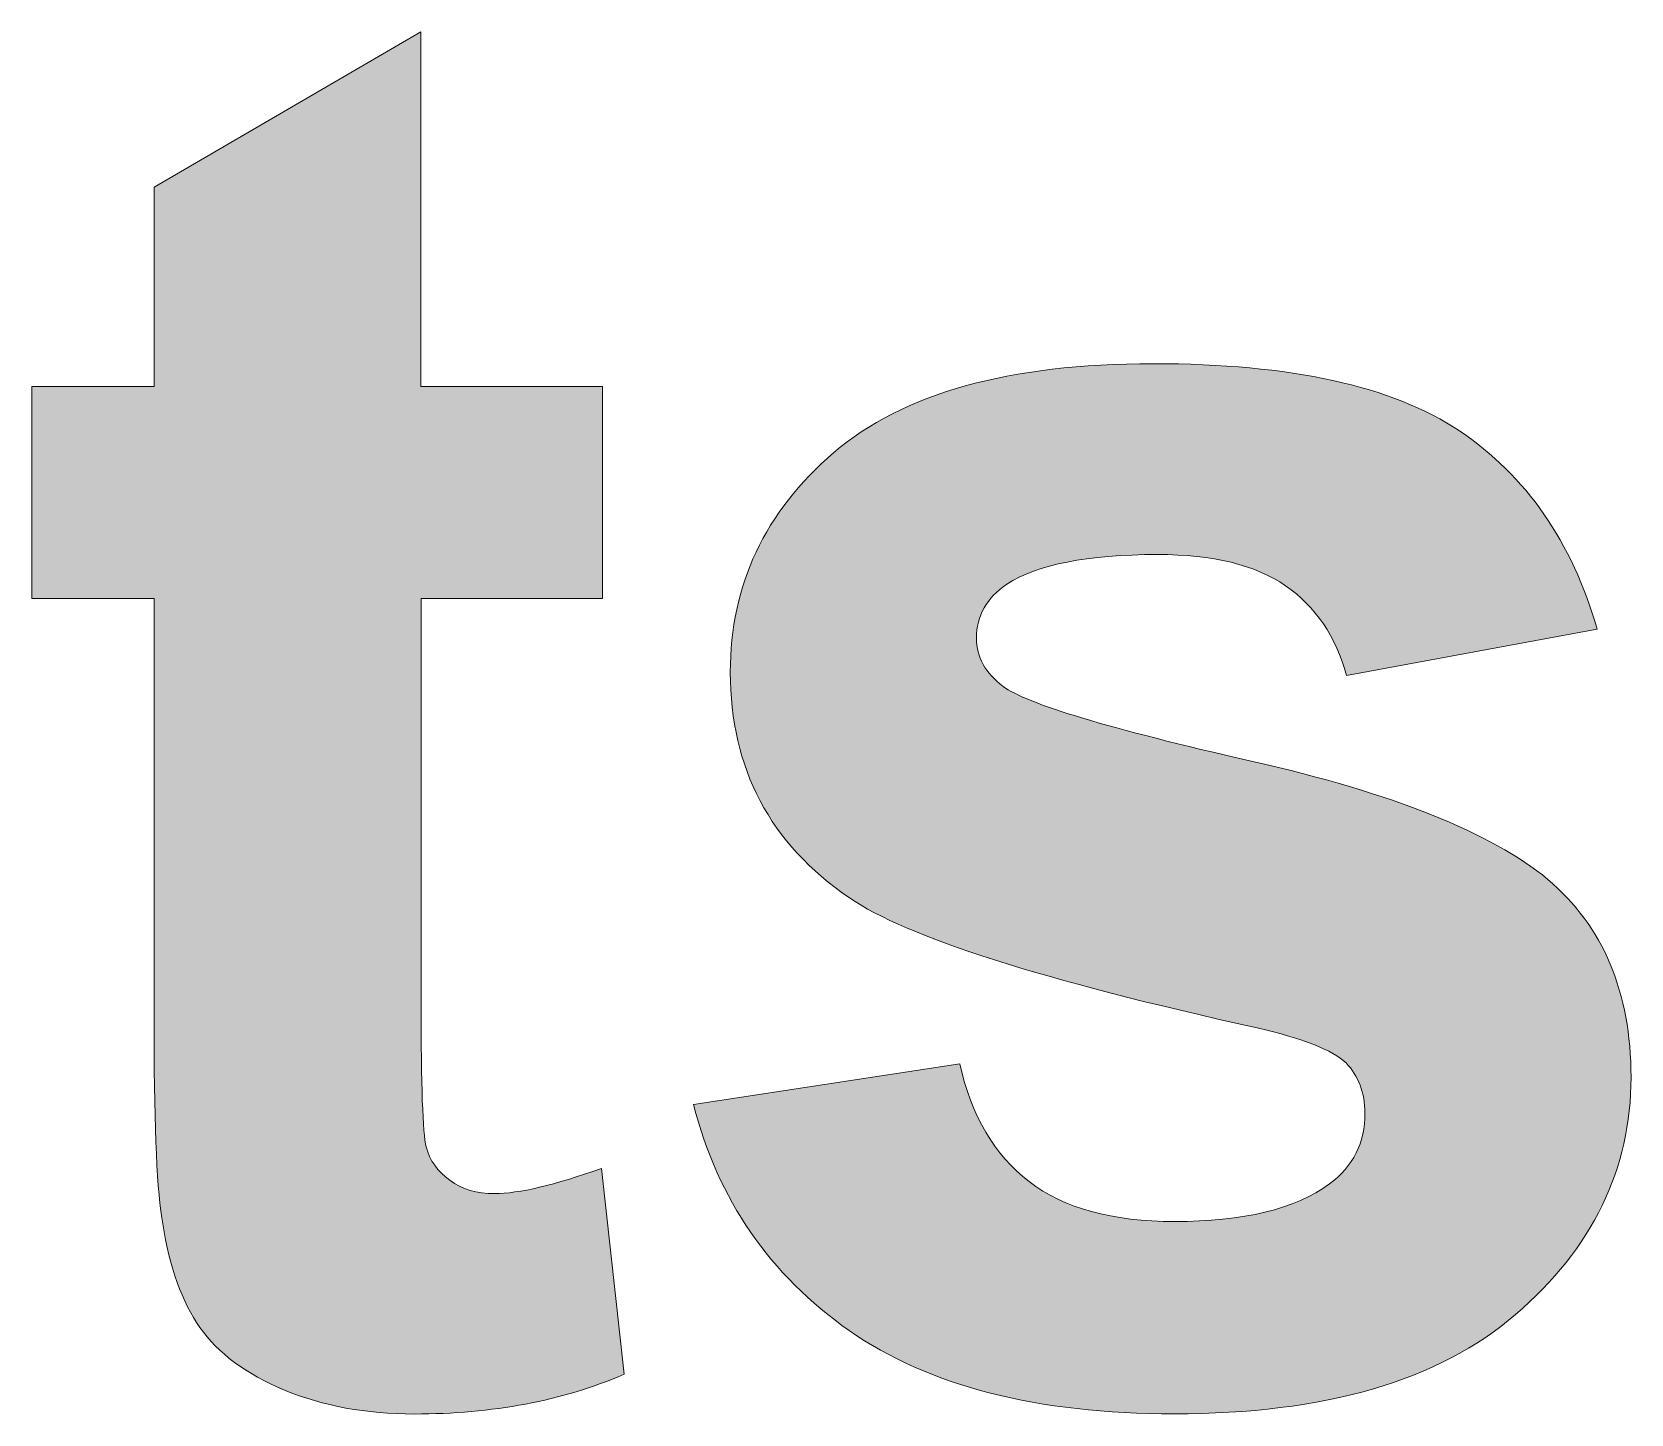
# Model space of a CAD drawing. Header units: inches. Extents: x 247 to 2765, y -1897 to -1110.
# Drawn here: x 2716.219 to 2719.713, y -1319.664 to -1316.644 of the extents above; entities that cross this region are included whole.
import ezdxf

# ---------------------------------------------------------------- set-up
doc = ezdxf.new("R2010")
doc.units = ezdxf.units.IN
doc.header["$MEASUREMENT"] = 0
doc.layers.add('Layer 1', color=7, linetype='Continuous')

# ---------------------------------------------------------------- blocks, each defined once
blk = doc.blocks.new('block 321')
at = {"layer": 'Layer 1', "true_color": 0x010101}
h = blk.add_hatch(color=18, dxfattribs=at)
h.dxf.hatch_style = 2
edge = h.paths.add_edge_path()
edge.add_spline(control_points=[(2717.4658, -1317.4186), (2717.4658, -1317.4186), (2717.4658, -1317.882), (2717.4658, -1317.882), (2717.4658, -1317.882), (2717.069, -1317.882), (2717.069, -1317.882), (2717.069, -1317.882), (2717.069, -1318.7667), (2717.069, -1318.7667), (2717.069, -1318.9458), (2717.0727, -1319.0502), (2717.0803, -1319.0799), (2717.0879, -1319.1095), (2717.1051, -1319.134), (2717.132, -1319.1532), (2717.1582, -1319.1732), (2717.1913, -1319.1822), (2717.2295, -1319.1822), (2717.2832, -1319.1822), (2717.3611, -1319.1636), (2717.4631, -1319.1271), (2717.4631, -1319.1271), (2717.5127, -1319.577), (2717.5127, -1319.577), (2717.3776, -1319.6349), (2717.2254, -1319.6638), (2717.0538, -1319.6638), (2716.9491, -1319.6638), (2716.8554, -1319.6462), (2716.7706, -1319.6118), (2716.6862, -1319.5763), (2716.6249, -1319.5308), (2716.5856, -1319.4747), (2716.547, -1319.4192), (2716.5195, -1319.3434), (2716.5046, -1319.2483), (2716.4922, -1319.1808), (2716.4857, -1319.0444), (2716.4857, -1318.8391), (2716.4857, -1318.8391), (2716.4857, -1317.882), (2716.4857, -1317.882), (2716.4857, -1317.882), (2716.2187, -1317.882), (2716.2187, -1317.882), (2716.2187, -1317.882), (2716.2187, -1317.4186), (2716.2187, -1317.4186), (2716.2187, -1317.4186), (2716.4857, -1317.4186), (2716.4857, -1317.4186), (2716.4857, -1317.4186), (2716.4857, -1316.9832), (2716.4857, -1316.9832), (2716.4857, -1316.9832), (2717.0683, -1316.6442), (2717.0683, -1316.6442), (2717.0683, -1316.6442), (2717.0683, -1317.4186), (2717.0683, -1317.4186), (2717.0683, -1317.4186), (2717.4658, -1317.4186), (2717.4658, -1317.4186), (2717.4658, -1317.4186), (2717.4658, -1317.4186), (2717.4658, -1317.4186)], knot_values=[0, 0, 0, 0, 1, 1, 1, 2, 2, 2, 3, 3, 3, 4, 4, 4, 5, 5, 5, 6, 6, 6, 7, 7, 7, 8, 8, 8, 9, 9, 9, 10, 10, 10, 11, 11, 11, 12, 12, 12, 13, 13, 13, 14, 14, 14, 15, 15, 15, 16, 16, 16, 17, 17, 17, 18, 18, 18, 19, 19, 19, 20, 20, 20, 21, 21, 21, 22, 22, 22, 22], degree=3, periodic=1)
h = blk.add_hatch(color=18, dxfattribs=at)
h.dxf.hatch_style = 2
edge = h.paths.add_edge_path()
edge.add_spline(control_points=[(2717.6643, -1318.9875), (2717.6643, -1318.9875), (2718.2465, -1318.8987), (2718.2465, -1318.8987), (2718.2713, -1319.0117), (2718.3219, -1319.0974), (2718.3981, -1319.156), (2718.4739, -1319.2146), (2718.58, -1319.2432), (2718.7157, -1319.2432), (2718.8663, -1319.2432), (2718.9789, -1319.2163), (2719.0547, -1319.1612), (2719.1064, -1319.1226), (2719.1319, -1319.0709), (2719.1319, -1319.0061), (2719.1319, -1318.962), (2719.1181, -1318.9255), (2719.0905, -1318.8966), (2719.0616, -1318.869), (2718.9965, -1318.8435), (2718.8962, -1318.8201), (2718.4277, -1318.7168), (2718.1304, -1318.6217), (2718.0053, -1318.5362), (2717.8317, -1318.4177), (2717.7449, -1318.253), (2717.7449, -1318.0429), (2717.7449, -1317.8527), (2717.82, -1317.6929), (2717.9709, -1317.5633), (2718.1211, -1317.4338), (2718.354, -1317.369), (2718.6689, -1317.369), (2718.97, -1317.369), (2719.1925, -1317.4179), (2719.3386, -1317.5158), (2719.4843, -1317.6136), (2719.5846, -1317.7583), (2719.6397, -1317.9492), (2719.6397, -1317.9492), (2719.0919, -1318.0505), (2719.0919, -1318.0505), (2719.0685, -1317.9654), (2719.024, -1317.8996), (2718.9586, -1317.8541), (2718.8924, -1317.8086), (2718.7998, -1317.7859), (2718.6785, -1317.7859), (2718.5248, -1317.7859), (2718.416, -1317.8079), (2718.3491, -1317.8507), (2718.3051, -1317.881), (2718.283, -1317.9196), (2718.283, -1317.9685), (2718.283, -1318.0098), (2718.3023, -1318.045), (2718.3409, -1318.0739), (2718.3926, -1318.1125), (2718.5741, -1318.1669), (2718.8835, -1318.2372), (2719.1929, -1318.3075), (2719.4082, -1318.3936), (2719.5315, -1318.4956), (2719.6528, -1318.5989), (2719.7134, -1318.7422), (2719.7134, -1318.9276), (2719.7134, -1319.1288), (2719.6293, -1319.3021), (2719.4612, -1319.4464), (2719.2931, -1319.5911), (2719.0444, -1319.6635), (2718.715, -1319.6635), (2718.416, -1319.6635), (2718.1793, -1319.6028), (2718.005, -1319.4816), (2717.8313, -1319.3599), (2717.718, -1319.1956), (2717.6643, -1318.9875)], knot_values=[0, 0, 0, 0, 1, 1, 1, 2, 2, 2, 3, 3, 3, 4, 4, 4, 5, 5, 5, 6, 6, 6, 7, 7, 7, 8, 8, 8, 9, 9, 9, 10, 10, 10, 11, 11, 11, 12, 12, 12, 13, 13, 13, 14, 14, 14, 15, 15, 15, 16, 16, 16, 17, 17, 17, 18, 18, 18, 19, 19, 19, 20, 20, 20, 21, 21, 21, 22, 22, 22, 23, 23, 23, 24, 24, 24, 25, 25, 25, 26, 26, 26, 26], degree=3, periodic=1)
at = {"layer": 'Layer 1', "lineweight": 0}
for points, knots in [([(2717.4658, -1317.4186), (2717.4658, -1317.4186), (2717.4658, -1317.882), (2717.4658, -1317.882), (2717.4658, -1317.882), (2717.069, -1317.882), (2717.069, -1317.882), (2717.069, -1317.882), (2717.069, -1318.7667), (2717.069, -1318.7667), (2717.069, -1318.9458), (2717.0727, -1319.0502), (2717.0803, -1319.0799), (2717.0879, -1319.1095), (2717.1051, -1319.134), (2717.132, -1319.1532), (2717.1582, -1319.1732), (2717.1913, -1319.1822), (2717.2295, -1319.1822), (2717.2832, -1319.1822), (2717.3611, -1319.1636), (2717.4631, -1319.1271), (2717.4631, -1319.1271), (2717.5127, -1319.577), (2717.5127, -1319.577), (2717.3776, -1319.6349), (2717.2254, -1319.6638), (2717.0538, -1319.6638), (2716.9491, -1319.6638), (2716.8554, -1319.6462), (2716.7706, -1319.6118), (2716.6862, -1319.5763), (2716.6249, -1319.5308), (2716.5856, -1319.4747), (2716.547, -1319.4192), (2716.5195, -1319.3434), (2716.5046, -1319.2483), (2716.4922, -1319.1808), (2716.4857, -1319.0444), (2716.4857, -1318.8391), (2716.4857, -1318.8391), (2716.4857, -1317.882), (2716.4857, -1317.882), (2716.4857, -1317.882), (2716.2187, -1317.882), (2716.2187, -1317.882), (2716.2187, -1317.882), (2716.2187, -1317.4186), (2716.2187, -1317.4186), (2716.2187, -1317.4186), (2716.4857, -1317.4186), (2716.4857, -1317.4186), (2716.4857, -1317.4186), (2716.4857, -1316.9832), (2716.4857, -1316.9832), (2716.4857, -1316.9832), (2717.0683, -1316.6442), (2717.0683, -1316.6442), (2717.0683, -1316.6442), (2717.0683, -1317.4186), (2717.0683, -1317.4186), (2717.0683, -1317.4186), (2717.4658, -1317.4186), (2717.4658, -1317.4186), (2717.4658, -1317.4186), (2717.4658, -1317.4186), (2717.4658, -1317.4186)], [0, 0, 0, 0, 1, 1, 1, 2, 2, 2, 3, 3, 3, 4, 4, 4, 5, 5, 5, 6, 6, 6, 7, 7, 7, 8, 8, 8, 9, 9, 9, 10, 10, 10, 11, 11, 11, 12, 12, 12, 13, 13, 13, 14, 14, 14, 15, 15, 15, 16, 16, 16, 17, 17, 17, 18, 18, 18, 19, 19, 19, 20, 20, 20, 21, 21, 21, 22, 22, 22, 22]), ([(2717.6643, -1318.9875), (2717.6643, -1318.9875), (2718.2465, -1318.8987), (2718.2465, -1318.8987), (2718.2713, -1319.0117), (2718.3219, -1319.0974), (2718.3981, -1319.156), (2718.4739, -1319.2146), (2718.58, -1319.2432), (2718.7157, -1319.2432), (2718.8663, -1319.2432), (2718.9789, -1319.2163), (2719.0547, -1319.1612), (2719.1064, -1319.1226), (2719.1319, -1319.0709), (2719.1319, -1319.0061), (2719.1319, -1318.962), (2719.1181, -1318.9255), (2719.0905, -1318.8966), (2719.0616, -1318.869), (2718.9965, -1318.8435), (2718.8962, -1318.8201), (2718.4277, -1318.7168), (2718.1304, -1318.6217), (2718.0053, -1318.5362), (2717.8317, -1318.4177), (2717.7449, -1318.253), (2717.7449, -1318.0429), (2717.7449, -1317.8527), (2717.82, -1317.6929), (2717.9709, -1317.5633), (2718.1211, -1317.4338), (2718.354, -1317.369), (2718.6689, -1317.369), (2718.97, -1317.369), (2719.1925, -1317.4179), (2719.3386, -1317.5158), (2719.4843, -1317.6136), (2719.5846, -1317.7583), (2719.6397, -1317.9492), (2719.6397, -1317.9492), (2719.0919, -1318.0505), (2719.0919, -1318.0505), (2719.0685, -1317.9654), (2719.024, -1317.8996), (2718.9586, -1317.8541), (2718.8924, -1317.8086), (2718.7998, -1317.7859), (2718.6785, -1317.7859), (2718.5248, -1317.7859), (2718.416, -1317.8079), (2718.3491, -1317.8507), (2718.3051, -1317.881), (2718.283, -1317.9196), (2718.283, -1317.9685), (2718.283, -1318.0098), (2718.3023, -1318.045), (2718.3409, -1318.0739), (2718.3926, -1318.1125), (2718.5741, -1318.1669), (2718.8835, -1318.2372), (2719.1929, -1318.3075), (2719.4082, -1318.3936), (2719.5315, -1318.4956), (2719.6528, -1318.5989), (2719.7134, -1318.7422), (2719.7134, -1318.9276), (2719.7134, -1319.1288), (2719.6293, -1319.3021), (2719.4612, -1319.4464), (2719.2931, -1319.5911), (2719.0444, -1319.6635), (2718.715, -1319.6635), (2718.416, -1319.6635), (2718.1793, -1319.6028), (2718.005, -1319.4816), (2717.8313, -1319.3599), (2717.718, -1319.1956), (2717.6643, -1318.9875)], [0, 0, 0, 0, 1, 1, 1, 2, 2, 2, 3, 3, 3, 4, 4, 4, 5, 5, 5, 6, 6, 6, 7, 7, 7, 8, 8, 8, 9, 9, 9, 10, 10, 10, 11, 11, 11, 12, 12, 12, 13, 13, 13, 14, 14, 14, 15, 15, 15, 16, 16, 16, 17, 17, 17, 18, 18, 18, 19, 19, 19, 20, 20, 20, 21, 21, 21, 22, 22, 22, 23, 23, 23, 24, 24, 24, 25, 25, 25, 26, 26, 26, 26])]:
    blk.add_open_spline(points, degree=3, knots=knots, dxfattribs=at)
blk = doc.blocks.new('block 316')
at = {"layer": 'Layer 1'}
blk.add_blockref('block 321', (0, 0), dxfattribs=at)

msp = doc.modelspace()

# ---------------------------------------------------------------- block references
at = {"layer": 'Layer 1'}
msp.add_blockref('block 316', (0, 0), dxfattribs=at)

doc.saveas('drawing.dxf')
